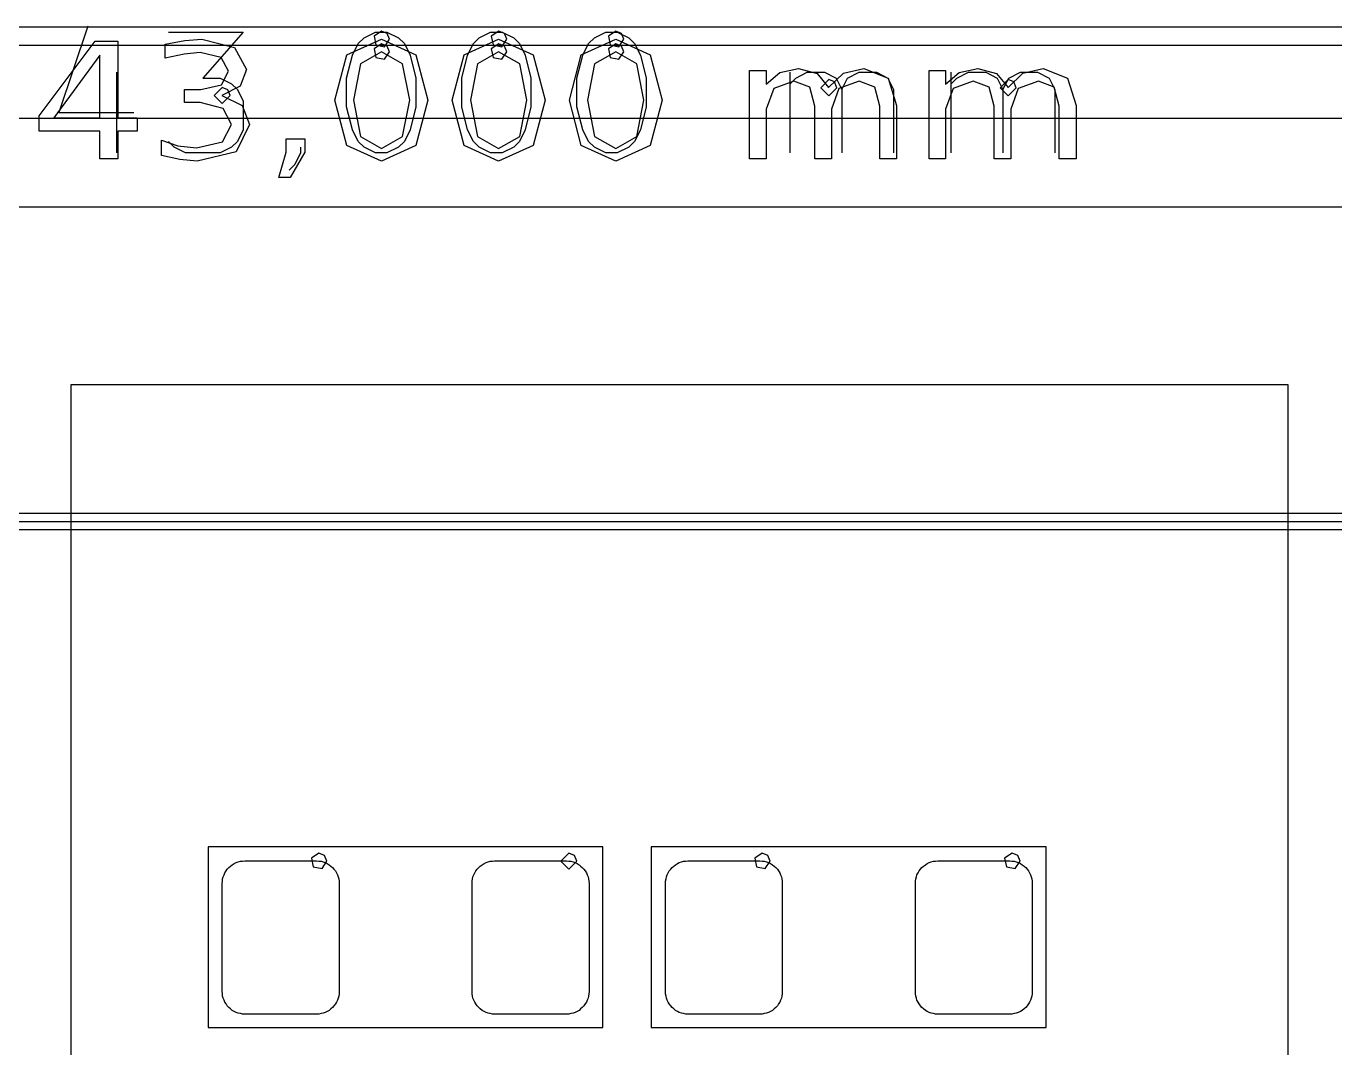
# Model space of a CAD drawing. Extents: x 114 to 258, y 8 to 198.
# Drawn here: x 179.14 to 195.38, y 181.38 to 194.05 of the extents above; entities that cross this region are included whole.
import ezdxf

# ---------------------------------------------------------------- set-up
doc = ezdxf.new("R2010")
doc.units = 0

msp = doc.modelspace()

# ---------------------------------------------------------------- linework, layer by layer
at = {"layer": 'Layer 1', "color": 7}
for points in [[(203.1492, 194.04056), (171.80814, 194.04056)], [(179.90566, 194.05326), (179.54752, 192.98138)], [(180.86832, 193.82974), (181.10962, 193.87546)], [(180.90642, 193.9796), (181.83352, 193.9796)], [(181.10962, 193.87546), (181.32044, 193.8907)], [(181.32044, 193.8907), (181.72684, 193.7891)], [(181.83352, 193.9796), (181.33314, 193.4081)], [(183.1213, 193.69766), (183.55056, 193.8907)], [(183.26354, 193.83736), (183.33466, 193.90848)], [(183.33466, 193.90848), (183.4769, 193.9796)], [(183.552084, 193.990624), (183.459696, 193.928892), (183.481373, 193.819913), (183.590352, 193.798236), (183.652084, 193.890624), (183.622795, 193.961335), (183.552084, 193.990624), (183.552084, 193.990624)], [(183.4769, 193.9796), (183.61914, 193.9796)], [(183.55056, 193.8907), (183.97728, 193.69766)], [(183.61914, 193.9796), (183.76138, 193.90848)], [(183.76138, 193.90848), (183.83504, 193.83736)], [(184.57672, 193.69766), (185.00344, 193.8907)], [(184.69102, 193.83736), (184.76214, 193.90848)], [(184.76214, 193.90848), (184.90438, 193.9796)], [(184.90438, 193.9796), (185.04916, 193.9796)], [(185.005472, 193.990624), (184.913084, 193.928892), (184.934761, 193.819913), (185.04374, 193.798236), (185.105472, 193.890624), (185.076183, 193.961335), (185.005472, 193.990624), (185.005472, 193.990624)], [(185.00344, 193.8907), (185.4327, 193.69766)], [(185.04916, 193.9796), (185.1914, 193.90848)], [(185.1914, 193.90848), (185.26252, 193.83736)], [(186.0296, 193.69766), (186.45886, 193.8907)], [(186.1185, 193.83736), (186.19216, 193.90848)], [(186.19216, 193.90848), (186.3344, 193.9796)], [(186.3344, 193.9796), (186.47664, 193.9796)], [(186.45886, 193.990624), (186.366472, 193.928892), (186.388149, 193.819913), (186.497128, 193.798236), (186.55886, 193.890624), (186.529571, 193.961335), (186.45886, 193.990624), (186.45886, 193.990624)], [(186.45886, 193.8907), (186.88558, 193.69766)], [(186.47664, 193.9796), (186.61888, 193.90848)], [(186.61888, 193.90848), (186.69, 193.83736)], [(178.7779, 193.81958), (196.17944, 193.81958)], [(179.30368, 192.94074), (179.9971, 193.8653)], [(179.9971, 193.8653), (180.27904, 193.8653)], [(180.27904, 193.8653), (180.27904, 192.91534)], [(180.86832, 193.65448), (180.86832, 193.82974)], [(181.30012, 193.7256), (181.102, 193.70782)], [(181.56174, 193.66464), (181.30012, 193.7256)], [(181.72684, 193.7891), (181.8767, 193.51478)], [(183.18988, 193.69512), (183.26354, 193.83736)], [(183.55056, 193.73576), (183.28894, 193.5859)], [(183.552084, 193.834388), (183.459696, 193.772657), (183.481373, 193.663678), (183.590352, 193.642), (183.652084, 193.734388), (183.622795, 193.805099), (183.552084, 193.834388), (183.552084, 193.834388)], [(183.81218, 193.5859), (183.55056, 193.73576)], [(183.83504, 193.83736), (183.90616, 193.69512)], [(184.6199, 193.69512), (184.69102, 193.83736)], [(185.00344, 193.73576), (184.74182, 193.5859)], [(185.005472, 193.834388), (184.913084, 193.772657), (184.934761, 193.663678), (185.04374, 193.642), (185.105472, 193.734388), (185.076183, 193.805099), (185.005472, 193.834388), (185.005472, 193.834388)], [(185.2676, 193.5859), (185.00344, 193.73576)], [(185.26252, 193.83736), (185.33364, 193.69512)], [(186.04738, 193.69512), (186.1185, 193.83736)], [(186.45886, 193.73576), (186.1947, 193.5859)], [(186.45886, 193.834388), (186.366472, 193.772657), (186.388149, 193.663678), (186.497128, 193.642), (186.55886, 193.734388), (186.529571, 193.805099), (186.45886, 193.834388), (186.45886, 193.834388)], [(186.72048, 193.5859), (186.45886, 193.73576)], [(186.69, 193.83736), (186.76366, 193.69512)], [(180.05552, 193.69258), (179.48656, 192.91534)], [(180.05552, 192.91534), (180.05552, 193.69258)], [(181.102, 193.70782), (180.86832, 193.65448)], [(181.65318, 193.49446), (181.56174, 193.66464)], [(182.97398, 193.13632), (183.1213, 193.69766)], [(183.11876, 193.4081), (183.18988, 193.69512)], [(183.28894, 193.5859), (183.20258, 193.13632)], [(183.90108, 193.13632), (183.81218, 193.5859)], [(183.90616, 193.69512), (183.97728, 193.4081)], [(183.97728, 193.69766), (184.12714, 193.13632)], [(184.4294, 193.13632), (184.57672, 193.69766)], [(184.54878, 193.4081), (184.6199, 193.69512)], [(184.74182, 193.5859), (184.65546, 193.13632)], [(185.35396, 193.13632), (185.2676, 193.5859)], [(185.33364, 193.69512), (185.40476, 193.4081)], [(185.4327, 193.69766), (185.58002, 193.13632)], [(185.88228, 193.13632), (186.0296, 193.69766)], [(185.97626, 193.4081), (186.04738, 193.69512)], [(186.1947, 193.5859), (186.10834, 193.13632)], [(186.80684, 193.13632), (186.72048, 193.5859)], [(186.76366, 193.69512), (186.83478, 193.4081)], [(186.88558, 193.69766), (187.0329, 193.13632)], [(180.26126, 193.48176), (180.26126, 192.481)], [(181.33314, 193.4081), (181.54904, 193.4081)], [(181.54904, 193.4081), (181.69128, 193.33698)], [(181.56428, 193.32428), (181.65318, 193.49446)], [(181.8767, 193.51478), (181.79796, 193.30904)], [(183.11876, 193.0525), (183.11876, 193.4081)], [(183.97728, 193.4081), (183.97728, 193.0525)], [(184.54878, 193.0525), (184.54878, 193.4081)], [(185.40476, 193.4081), (185.40476, 193.0525)], [(185.97626, 193.0525), (185.97626, 193.4081)], [(186.83478, 193.4081), (186.83478, 193.0525)], [(188.11748, 193.50208), (188.32576, 193.50208)], [(188.11748, 192.40734), (188.11748, 193.50208)], [(188.32576, 193.50208), (188.32576, 193.3319)], [(188.32576, 193.3319), (188.4934, 193.47922)], [(188.4934, 193.47922), (188.72708, 193.52748)], [(188.6204, 192.481), (188.6204, 193.48176)], [(188.6204, 193.33698), (188.69152, 193.4081)], [(188.69152, 193.4081), (188.83376, 193.48176)], [(188.72708, 193.52748), (188.95822, 193.46652)], [(188.83376, 193.48176), (189.04712, 193.48176)], [(188.95822, 193.46652), (189.09792, 193.29126)], [(189.10046, 193.390041), (189.00046, 193.290041), (189.10046, 193.190041), (189.20046, 193.290041), (189.171171, 193.360752), (189.10046, 193.390041), (189.10046, 193.390041)], [(189.04712, 193.48176), (189.1919, 193.4081)], [(189.09792, 193.29126), (189.28334, 193.46906)], [(189.1919, 193.4081), (189.26302, 193.26586)], [(189.26302, 193.26586), (189.33414, 193.4081)], [(189.28334, 193.46906), (189.5348, 193.52748)], [(189.33414, 193.4081), (189.47638, 193.48176)], [(189.47638, 193.48176), (189.69228, 193.48176)], [(189.5348, 193.52748), (189.83706, 193.4081)], [(189.69228, 193.48176), (189.83452, 193.4081)], [(189.83452, 193.4081), (189.90564, 193.26586)], [(189.83706, 193.4081), (189.9412, 193.06774)], [(190.34506, 193.50208), (190.5508, 193.50208)], [(190.34506, 192.40734), (190.34506, 193.50208)], [(190.5508, 193.50208), (190.5508, 193.3319)], [(190.5508, 193.3319), (190.71844, 193.47922)], [(190.61938, 192.481), (190.61938, 193.48176)], [(190.61938, 193.33698), (190.6905, 193.4081)], [(190.6905, 193.4081), (190.83274, 193.48176)], [(190.71844, 193.47922), (190.95212, 193.52748)], [(190.83274, 193.48176), (191.04864, 193.48176)], [(190.95212, 193.52748), (191.18326, 193.46652)], [(191.04864, 193.48176), (191.19088, 193.4081)], [(191.18326, 193.46652), (191.3255, 193.29126)], [(191.19088, 193.4081), (191.262, 193.26586)], [(191.325754, 193.390041), (191.225754, 193.290041), (191.325754, 193.190041), (191.425754, 193.290041), (191.396465, 193.360752), (191.325754, 193.390041), (191.325754, 193.390041)], [(191.262, 193.26586), (191.33312, 193.4081)], [(191.3255, 193.29126), (191.50838, 193.46906)], [(191.33312, 193.4081), (191.4779, 193.48176)], [(191.4779, 193.48176), (191.69126, 193.48176)], [(191.50838, 193.46906), (191.75984, 193.52748)], [(191.69126, 193.48176), (191.8335, 193.4081)], [(191.75984, 193.52748), (192.0621, 193.4081)], [(191.8335, 193.4081), (191.90462, 193.26586)], [(192.0621, 193.4081), (192.16878, 193.06774)], [(181.10708, 193.2684), (181.31028, 193.2684)], [(181.10708, 193.10584), (181.10708, 193.2684)], [(181.31028, 193.2684), (181.56428, 193.32428)], [(181.57317, 193.292378), (181.47317, 193.192378), (181.57317, 193.092378), (181.67317, 193.192378), (181.643881, 193.263089), (181.57317, 193.292378), (181.57317, 193.292378)], [(181.79796, 193.30904), (181.5719, 193.19474)], [(181.69128, 193.33698), (181.7624, 193.26586)], [(181.7624, 193.26586), (181.83352, 193.12362)], [(188.4172, 193.27856), (188.32576, 193.02456)], [(188.66866, 193.37254), (188.4172, 193.27856)], [(188.86424, 193.29634), (188.66866, 193.37254)], [(188.92774, 193.06266), (188.86424, 193.29634)], [(189.22746, 193.27856), (189.13348, 193.02456)], [(189.47892, 193.37254), (189.22746, 193.27856)], [(189.26302, 193.26586), (189.26302, 192.481)], [(189.67196, 193.29634), (189.47892, 193.37254)], [(189.73546, 193.06266), (189.67196, 193.29634)], [(189.90564, 193.26586), (189.90564, 192.481)], [(190.64224, 193.27856), (190.5508, 193.02456)], [(190.8937, 193.37254), (190.64224, 193.27856)], [(191.08928, 193.29634), (190.8937, 193.37254)], [(191.15278, 193.06266), (191.08928, 193.29634)], [(191.262, 193.26586), (191.262, 192.481)], [(191.4525, 193.27856), (191.35852, 193.02456)], [(191.70396, 193.37254), (191.4525, 193.27856)], [(191.897, 193.29634), (191.70396, 193.37254)], [(191.9605, 193.06266), (191.897, 193.29634)], [(191.90462, 193.26586), (191.90462, 192.481)], [(181.30012, 193.10584), (181.10708, 193.10584)], [(181.58714, 193.03218), (181.30012, 193.10584)], [(181.5719, 193.19474), (181.82336, 193.06774)], [(181.82336, 193.06774), (181.9148, 192.83152)], [(181.83352, 193.12362), (181.83352, 192.76548)], [(183.1213, 192.57244), (182.97398, 193.13632)], [(183.20258, 193.13632), (183.28894, 192.6842)], [(183.81218, 192.6842), (183.90108, 193.13632)], [(184.12714, 193.13632), (183.97728, 192.57244)], [(184.57672, 192.57244), (184.4294, 193.13632)], [(184.65546, 193.13632), (184.74182, 192.6842)], [(185.2676, 192.6842), (185.35396, 193.13632)], [(185.58002, 193.13632), (185.4327, 192.57244)], [(186.0296, 192.57244), (185.88228, 193.13632)], [(186.10834, 193.13632), (186.1947, 192.6842)], [(186.72048, 192.6842), (186.80684, 193.13632)], [(187.0329, 193.13632), (186.88558, 192.57244)], [(188.92774, 192.40734), (188.92774, 193.06266)], [(189.73546, 192.40734), (189.73546, 193.06266)], [(189.9412, 193.06774), (189.9412, 192.40734)], [(191.15278, 192.40734), (191.15278, 193.06266)], [(191.9605, 192.40734), (191.9605, 193.06266)], [(192.16878, 193.06774), (192.16878, 192.40734)], [(246.99976, 192.90772), (165.99916, 192.90772)], [(179.30368, 192.75024), (179.30368, 192.94074)], [(179.48656, 192.91534), (180.05552, 192.91534)], [(179.54752, 192.98138), (180.47716, 192.98138)], [(180.27904, 192.91534), (180.5178, 192.91534)], [(180.5178, 192.91534), (180.5178, 192.75024)], [(181.69128, 192.83152), (181.58714, 193.03218)], [(183.18988, 192.76548), (183.11876, 193.0525)], [(183.97728, 193.0525), (183.90616, 192.76548)], [(184.6199, 192.76548), (184.54878, 193.0525)], [(185.40476, 193.0525), (185.33364, 192.76548)], [(186.04738, 192.76548), (185.97626, 193.0525)], [(186.83478, 193.0525), (186.76366, 192.76548)], [(188.32576, 193.02456), (188.32576, 192.40734)], [(189.13348, 193.02456), (189.13348, 192.40734)], [(190.5508, 193.02456), (190.5508, 192.40734)], [(191.35852, 193.02456), (191.35852, 192.40734)], [(180.05552, 192.75024), (179.30368, 192.75024)], [(180.05552, 192.40734), (180.05552, 192.75024)], [(180.27904, 192.75024), (180.27904, 192.40734)], [(180.5178, 192.75024), (180.27904, 192.75024)], [(181.57952, 192.61816), (181.69128, 192.83152)], [(181.9148, 192.83152), (181.74716, 192.49624)], [(181.83352, 192.76548), (181.7624, 192.62324)], [(183.26354, 192.62324), (183.18988, 192.76548)], [(183.90616, 192.76548), (183.83504, 192.62324)], [(184.69102, 192.62324), (184.6199, 192.76548)], [(185.33364, 192.76548), (185.26252, 192.62324)], [(186.1185, 192.62324), (186.04738, 192.76548)], [(186.76366, 192.76548), (186.69, 192.62324)], [(180.82006, 192.64102), (181.02326, 192.5699)], [(180.82006, 192.45052), (180.82006, 192.64102)], [(180.97754, 192.55212), (180.90642, 192.62324)], [(181.25694, 192.5445), (181.57952, 192.61816)], [(181.7624, 192.62324), (181.69128, 192.55212)], [(182.36692, 192.48862), (182.36692, 192.65626)], [(182.36692, 192.65626), (182.6006, 192.65626)], [(182.6006, 192.65626), (182.6006, 192.48862)], [(183.33466, 192.55212), (183.26354, 192.62324)], [(183.28894, 192.6842), (183.55056, 192.53434)], [(183.55056, 192.53434), (183.81218, 192.6842)], [(183.83504, 192.62324), (183.76138, 192.55212)], [(184.76214, 192.55212), (184.69102, 192.62324)], [(184.74182, 192.6842), (185.00344, 192.53434)], [(185.00344, 192.53434), (185.2676, 192.6842)], [(185.26252, 192.62324), (185.1914, 192.55212)], [(186.19216, 192.55212), (186.1185, 192.62324)], [(186.1947, 192.6842), (186.45886, 192.53434)], [(186.45886, 192.53434), (186.72048, 192.6842)], [(186.69, 192.62324), (186.61888, 192.55212)], [(181.04866, 192.39718), (180.82006, 192.45052)], [(181.11978, 192.481), (180.97754, 192.55212)], [(181.02326, 192.5699), (181.25694, 192.5445)], [(181.54904, 192.481), (181.11978, 192.481)], [(181.74716, 192.49624), (181.26456, 192.3794)], [(181.69128, 192.55212), (181.54904, 192.481)], [(182.27548, 192.1762), (182.36692, 192.48862)], [(182.6006, 192.48862), (182.41772, 192.1762)], [(182.54726, 192.481), (182.47614, 192.33876)], [(182.54726, 192.55212), (182.54726, 192.481)], [(183.55056, 192.3794), (183.1213, 192.57244)], [(183.4769, 192.481), (183.33466, 192.55212)], [(183.61914, 192.481), (183.4769, 192.481)], [(183.97728, 192.57244), (183.55056, 192.3794)], [(183.76138, 192.55212), (183.61914, 192.481)], [(185.00344, 192.3794), (184.57672, 192.57244)], [(184.90438, 192.481), (184.76214, 192.55212)], [(185.04916, 192.481), (184.90438, 192.481)], [(185.4327, 192.57244), (185.00344, 192.3794)], [(185.1914, 192.55212), (185.04916, 192.481)], [(186.45886, 192.3794), (186.0296, 192.57244)], [(186.3344, 192.481), (186.19216, 192.55212)], [(186.47664, 192.481), (186.3344, 192.481)], [(186.88558, 192.57244), (186.45886, 192.3794)], [(186.61888, 192.55212), (186.47664, 192.481)], [(180.27904, 192.40734), (180.05552, 192.40734)], [(181.26456, 192.3794), (181.04866, 192.39718)], [(182.47614, 192.33876), (182.40502, 192.26764)], [(188.32576, 192.40734), (188.11748, 192.40734)], [(189.13348, 192.40734), (188.92774, 192.40734)], [(189.9412, 192.40734), (189.73546, 192.40734)], [(190.5508, 192.40734), (190.34506, 192.40734)], [(191.35852, 192.40734), (191.15278, 192.40734)], [(192.16878, 192.40734), (191.9605, 192.40734)], [(182.41772, 192.1762), (182.27548, 192.1762)], [(113.54816, 191.81044), (256.54762, 191.81044)], [(179.69992, 177.00732), (179.69992, 189.60826)], [(179.69992, 189.60826), (194.79768, 189.60826)], [(194.79768, 189.60826), (194.79768, 177.00732)], [(244.99824, 188.00806), (167.99814, 188.00806)], [(172.04944, 187.909), (202.88758, 187.909)], [(179.69992, 187.909), (194.79768, 187.909)], [(136.54786, 187.80994), (237.54842, 187.80994)], [(181.39918, 183.8704), (181.39918, 181.63012)], [(186.29884, 183.8704), (181.39918, 183.8704)], [(186.29884, 181.63012), (186.29884, 183.8704)], [(191.79794, 183.8704), (186.89828, 183.8704)], [(186.89828, 183.8704), (186.89828, 181.63012)], [(191.79794, 181.63012), (191.79794, 183.8704)], [(181.67604, 183.63418), (181.6989, 183.64942)], [(181.6989, 183.64942), (181.72176, 183.66466)], [(181.72176, 183.66466), (181.74716, 183.67736)], [(181.74716, 183.67736), (181.77256, 183.68498)], [(181.77256, 183.68498), (181.8005, 183.6926)], [(181.8005, 183.6926), (181.8259, 183.69514)], [(181.8259, 183.69514), (181.85384, 183.69768)], [(181.85384, 183.69768), (182.74538, 183.69768)], [(182.774844, 183.794886), (182.682456, 183.733154), (182.704133, 183.624175), (182.813112, 183.602498), (182.874844, 183.694886), (182.845555, 183.765597), (182.774844, 183.794886), (182.774844, 183.794886)], [(182.74538, 183.69768), (182.77332, 183.69514)], [(182.77332, 183.69514), (182.80126, 183.6926)], [(182.80126, 183.6926), (182.82666, 183.68498)], [(182.82666, 183.68498), (182.85206, 183.67736)], [(182.85206, 183.67736), (182.87746, 183.66466)], [(182.87746, 183.66466), (182.90032, 183.64942)], [(182.90032, 183.64942), (182.92318, 183.63418)], [(184.77738, 183.63418), (184.80024, 183.64942)], [(184.80024, 183.64942), (184.8231, 183.66466)], [(184.8231, 183.66466), (184.8485, 183.67736)], [(184.8485, 183.67736), (184.8739, 183.68498)], [(184.8739, 183.68498), (184.8993, 183.6926)], [(184.8993, 183.6926), (184.92724, 183.69514)], [(184.92724, 183.69514), (184.95518, 183.69768)], [(184.95518, 183.69768), (185.84672, 183.69768)], [(185.87466, 183.794886), (185.77466, 183.694886), (185.87466, 183.594886), (185.97466, 183.694886), (185.945371, 183.765597), (185.87466, 183.794886), (185.87466, 183.794886)], [(185.84672, 183.69768), (185.87466, 183.69514)], [(185.87466, 183.69514), (185.90006, 183.6926)], [(185.90006, 183.6926), (185.928, 183.68498)], [(185.928, 183.68498), (185.9534, 183.67736)], [(185.9534, 183.67736), (185.9788, 183.66466)], [(185.9788, 183.66466), (186.00166, 183.64942)], [(186.00166, 183.64942), (186.02198, 183.63418)], [(187.17768, 183.63418), (187.198, 183.64942)], [(187.198, 183.64942), (187.2234, 183.66466)], [(187.2234, 183.66466), (187.24626, 183.67736)], [(187.24626, 183.67736), (187.2742, 183.68498)], [(187.2742, 183.68498), (187.2996, 183.6926)], [(187.2996, 183.6926), (187.32754, 183.69514)], [(187.32754, 183.69514), (187.35294, 183.69768)], [(187.35294, 183.69768), (188.24702, 183.69768)], [(188.274706, 183.794886), (188.182318, 183.733154), (188.203995, 183.624175), (188.312974, 183.602498), (188.374706, 183.694886), (188.345417, 183.765597), (188.274706, 183.794886), (188.274706, 183.794886)], [(188.24702, 183.69768), (188.27242, 183.69514)], [(188.27242, 183.69514), (188.30036, 183.6926)], [(188.30036, 183.6926), (188.3283, 183.68498)], [(188.3283, 183.68498), (188.3537, 183.67736)], [(188.3537, 183.67736), (188.37656, 183.66466)], [(188.37656, 183.66466), (188.40196, 183.64942)], [(188.40196, 183.64942), (188.42228, 183.63418)], [(190.27648, 183.63418), (190.29934, 183.64942)], [(190.29934, 183.64942), (190.3222, 183.66466)], [(190.3222, 183.66466), (190.3476, 183.67736)], [(190.3476, 183.67736), (190.373, 183.68498)], [(190.373, 183.68498), (190.3984, 183.6926)], [(190.3984, 183.6926), (190.42634, 183.69514)], [(190.42634, 183.69514), (190.45428, 183.69768)], [(190.45428, 183.69768), (191.34582, 183.69768)], [(191.374776, 183.794886), (191.282388, 183.733154), (191.304065, 183.624175), (191.413044, 183.602498), (191.474776, 183.694886), (191.445487, 183.765597), (191.374776, 183.794886), (191.374776, 183.794886)], [(191.34582, 183.69768), (191.37376, 183.69514)], [(191.37376, 183.69514), (191.4017, 183.6926)], [(191.4017, 183.6926), (191.4271, 183.68498)], [(191.4271, 183.68498), (191.4525, 183.67736)], [(191.4525, 183.67736), (191.4779, 183.66466)], [(191.4779, 183.66466), (191.50076, 183.64942)], [(191.50076, 183.64942), (191.52362, 183.63418)], [(181.57952, 183.47416), (181.58714, 183.49956)], [(181.58714, 183.49956), (181.5973, 183.52496)], [(181.5973, 183.52496), (181.60746, 183.55036)], [(181.60746, 183.55036), (181.6227, 183.57322)], [(181.6227, 183.57322), (181.63794, 183.59608)], [(181.63794, 183.59608), (181.65572, 183.6164)], [(181.65572, 183.6164), (181.67604, 183.63418)], [(182.92318, 183.63418), (182.9435, 183.6164)], [(182.9435, 183.6164), (182.96128, 183.59608)], [(182.96128, 183.59608), (182.97906, 183.57322)], [(182.97906, 183.57322), (182.99176, 183.55036)], [(182.99176, 183.55036), (183.00446, 183.52496)], [(183.00446, 183.52496), (183.01208, 183.49956)], [(183.01208, 183.49956), (183.0197, 183.47416)], [(184.68086, 183.47416), (184.68594, 183.49956)], [(184.68594, 183.49956), (184.6961, 183.52496)], [(184.6961, 183.52496), (184.7088, 183.55036)], [(184.7088, 183.55036), (184.7215, 183.57322)], [(184.7215, 183.57322), (184.73928, 183.59608)], [(184.73928, 183.59608), (184.75706, 183.6164)], [(184.75706, 183.6164), (184.77738, 183.63418)], [(186.02198, 183.63418), (186.0423, 183.6164)], [(186.0423, 183.6164), (186.06262, 183.59608)], [(186.06262, 183.59608), (186.07786, 183.57322)], [(186.07786, 183.57322), (186.0931, 183.55036)], [(186.0931, 183.55036), (186.10326, 183.52496)], [(186.10326, 183.52496), (186.11342, 183.49956)], [(186.11342, 183.49956), (186.12104, 183.47416)], [(187.08116, 183.47416), (187.08624, 183.49956)], [(187.08624, 183.49956), (187.0964, 183.52496)], [(187.0964, 183.52496), (187.1091, 183.55036)], [(187.1091, 183.55036), (187.1218, 183.57322)], [(187.1218, 183.57322), (187.13958, 183.59608)], [(187.13958, 183.59608), (187.15736, 183.6164)], [(187.15736, 183.6164), (187.17768, 183.63418)], [(188.42228, 183.63418), (188.4426, 183.6164)], [(188.4426, 183.6164), (188.46292, 183.59608)], [(188.46292, 183.59608), (188.47816, 183.57322)], [(188.47816, 183.57322), (188.4934, 183.55036)], [(188.4934, 183.55036), (188.50356, 183.52496)], [(188.50356, 183.52496), (188.51372, 183.49956)], [(188.51372, 183.49956), (188.5188, 183.47416)], [(190.17996, 183.47416), (190.18758, 183.49956)], [(190.18758, 183.49956), (190.1952, 183.52496)], [(190.1952, 183.52496), (190.2079, 183.55036)], [(190.2079, 183.55036), (190.22314, 183.57322)], [(190.22314, 183.57322), (190.23838, 183.59608)], [(190.23838, 183.59608), (190.25616, 183.6164)], [(190.25616, 183.6164), (190.27648, 183.63418)], [(191.52362, 183.63418), (191.54394, 183.6164)], [(191.54394, 183.6164), (191.56172, 183.59608)], [(191.56172, 183.59608), (191.57696, 183.57322)], [(191.57696, 183.57322), (191.5922, 183.55036)], [(191.5922, 183.55036), (191.6049, 183.52496)], [(191.6049, 183.52496), (191.61252, 183.49956)], [(191.61252, 183.49956), (191.62014, 183.47416)], [(181.57444, 183.41828), (181.57698, 183.44622)], [(181.57444, 182.07716), (181.57444, 183.41828)], [(181.57698, 183.44622), (181.57952, 183.47416)], [(183.0197, 183.47416), (183.02478, 183.44622)], [(183.02478, 183.44622), (183.02478, 183.41828)], [(183.02478, 183.41828), (183.02478, 182.07716)], [(184.67578, 183.44622), (184.68086, 183.47416)], [(184.67578, 183.41828), (184.67578, 183.44622)], [(184.67578, 182.07716), (184.67578, 183.41828)], [(186.12104, 183.47416), (186.12358, 183.44622)], [(186.12358, 183.44622), (186.12612, 183.41828)], [(186.12612, 183.41828), (186.12612, 182.07716)], [(187.07608, 183.44622), (187.08116, 183.47416)], [(187.07608, 183.41828), (187.07608, 183.44622)], [(187.07608, 182.07716), (187.07608, 183.41828)], [(188.5188, 183.47416), (188.52388, 183.44622)], [(188.52388, 183.44622), (188.52388, 183.41828)], [(188.52388, 183.41828), (188.52388, 182.07716)], [(190.17488, 183.41828), (190.17742, 183.44622)], [(190.17488, 182.07716), (190.17488, 183.41828)], [(190.17742, 183.44622), (190.17996, 183.47416)], [(191.62014, 183.47416), (191.62268, 183.44622)], [(191.62268, 183.44622), (191.62522, 183.41828)], [(191.62522, 183.41828), (191.62522, 182.07716)], [(181.57698, 182.04922), (181.57444, 182.07716)], [(181.57952, 182.02128), (181.57698, 182.04922)], [(181.58714, 181.99588), (181.57952, 182.02128)], [(183.0197, 182.02128), (183.01208, 181.99588)], [(183.02478, 182.04922), (183.0197, 182.02128)], [(183.02478, 182.07716), (183.02478, 182.04922)], [(184.67578, 182.04922), (184.67578, 182.07716)], [(184.68086, 182.02128), (184.67578, 182.04922)], [(184.68594, 181.99588), (184.68086, 182.02128)], [(186.12104, 182.02128), (186.11342, 181.99588)], [(186.12358, 182.04922), (186.12104, 182.02128)], [(186.12612, 182.07716), (186.12358, 182.04922)], [(187.07608, 182.04922), (187.07608, 182.07716)], [(187.08116, 182.02128), (187.07608, 182.04922)], [(187.08624, 181.99588), (187.08116, 182.02128)], [(188.5188, 182.02128), (188.51372, 181.99588)], [(188.52388, 182.04922), (188.5188, 182.02128)], [(188.52388, 182.07716), (188.52388, 182.04922)], [(190.17742, 182.04922), (190.17488, 182.07716)], [(190.17996, 182.02128), (190.17742, 182.04922)], [(190.18758, 181.99588), (190.17996, 182.02128)], [(191.62014, 182.02128), (191.61252, 181.99588)], [(191.62268, 182.04922), (191.62014, 182.02128)], [(191.62522, 182.07716), (191.62268, 182.04922)], [(181.5973, 181.97048), (181.58714, 181.99588)], [(181.60746, 181.94508), (181.5973, 181.97048)], [(181.6227, 181.92222), (181.60746, 181.94508)], [(181.63794, 181.89936), (181.6227, 181.92222)], [(181.65572, 181.87904), (181.63794, 181.89936)], [(181.67604, 181.86126), (181.65572, 181.87904)], [(181.6989, 181.84348), (181.67604, 181.86126)], [(182.92318, 181.86126), (182.90032, 181.84348)], [(182.9435, 181.87904), (182.92318, 181.86126)], [(182.96128, 181.89936), (182.9435, 181.87904)], [(182.97906, 181.92222), (182.96128, 181.89936)], [(182.99176, 181.94508), (182.97906, 181.92222)], [(183.00446, 181.97048), (182.99176, 181.94508)], [(183.01208, 181.99588), (183.00446, 181.97048)], [(184.6961, 181.97048), (184.68594, 181.99588)], [(184.7088, 181.94508), (184.6961, 181.97048)], [(184.7215, 181.92222), (184.7088, 181.94508)], [(184.73928, 181.89936), (184.7215, 181.92222)], [(184.75706, 181.87904), (184.73928, 181.89936)], [(184.77738, 181.86126), (184.75706, 181.87904)], [(184.80024, 181.84348), (184.77738, 181.86126)], [(186.02198, 181.86126), (186.00166, 181.84348)], [(186.0423, 181.87904), (186.02198, 181.86126)], [(186.06262, 181.89936), (186.0423, 181.87904)], [(186.07786, 181.92222), (186.06262, 181.89936)], [(186.0931, 181.94508), (186.07786, 181.92222)], [(186.10326, 181.97048), (186.0931, 181.94508)], [(186.11342, 181.99588), (186.10326, 181.97048)], [(187.0964, 181.97048), (187.08624, 181.99588)], [(187.1091, 181.94508), (187.0964, 181.97048)], [(187.1218, 181.92222), (187.1091, 181.94508)], [(187.13958, 181.89936), (187.1218, 181.92222)], [(187.15736, 181.87904), (187.13958, 181.89936)], [(187.17768, 181.86126), (187.15736, 181.87904)], [(187.198, 181.84348), (187.17768, 181.86126)], [(188.42228, 181.86126), (188.40196, 181.84348)], [(188.4426, 181.87904), (188.42228, 181.86126)], [(188.46292, 181.89936), (188.4426, 181.87904)], [(188.47816, 181.92222), (188.46292, 181.89936)], [(188.4934, 181.94508), (188.47816, 181.92222)], [(188.50356, 181.97048), (188.4934, 181.94508)], [(188.51372, 181.99588), (188.50356, 181.97048)], [(190.1952, 181.97048), (190.18758, 181.99588)], [(190.2079, 181.94508), (190.1952, 181.97048)], [(190.22314, 181.92222), (190.2079, 181.94508)], [(190.23838, 181.89936), (190.22314, 181.92222)], [(190.25616, 181.87904), (190.23838, 181.89936)], [(190.27648, 181.86126), (190.25616, 181.87904)], [(190.29934, 181.84348), (190.27648, 181.86126)], [(191.52362, 181.86126), (191.50076, 181.84348)], [(191.54394, 181.87904), (191.52362, 181.86126)], [(191.56172, 181.89936), (191.54394, 181.87904)], [(191.57696, 181.92222), (191.56172, 181.89936)], [(191.5922, 181.94508), (191.57696, 181.92222)], [(191.6049, 181.97048), (191.5922, 181.94508)], [(191.61252, 181.99588), (191.6049, 181.97048)], [(181.72176, 181.83078), (181.6989, 181.84348)], [(181.74716, 181.81808), (181.72176, 181.83078)], [(181.77256, 181.81046), (181.74716, 181.81808)], [(181.8005, 181.80284), (181.77256, 181.81046)], [(181.8259, 181.79776), (181.8005, 181.80284)], [(181.85384, 181.79776), (181.8259, 181.79776)], [(182.74538, 181.79776), (181.85384, 181.79776)], [(182.77332, 181.79776), (182.74538, 181.79776)], [(182.80126, 181.80284), (182.77332, 181.79776)], [(182.82666, 181.81046), (182.80126, 181.80284)], [(182.85206, 181.81808), (182.82666, 181.81046)], [(182.87746, 181.83078), (182.85206, 181.81808)], [(182.90032, 181.84348), (182.87746, 181.83078)], [(184.8231, 181.83078), (184.80024, 181.84348)], [(184.8485, 181.81808), (184.8231, 181.83078)], [(184.8739, 181.81046), (184.8485, 181.81808)], [(184.8993, 181.80284), (184.8739, 181.81046)], [(184.92724, 181.79776), (184.8993, 181.80284)], [(184.95518, 181.79776), (184.92724, 181.79776)], [(185.84672, 181.79776), (184.95518, 181.79776)], [(185.87466, 181.79776), (185.84672, 181.79776)], [(185.90006, 181.80284), (185.87466, 181.79776)], [(185.928, 181.81046), (185.90006, 181.80284)], [(185.9534, 181.81808), (185.928, 181.81046)], [(185.9788, 181.83078), (185.9534, 181.81808)], [(186.00166, 181.84348), (185.9788, 181.83078)], [(187.2234, 181.83078), (187.198, 181.84348)], [(187.24626, 181.81808), (187.2234, 181.83078)], [(187.2742, 181.81046), (187.24626, 181.81808)], [(187.2996, 181.80284), (187.2742, 181.81046)], [(187.32754, 181.79776), (187.2996, 181.80284)], [(187.35294, 181.79776), (187.32754, 181.79776)], [(188.24702, 181.79776), (187.35294, 181.79776)], [(188.27242, 181.79776), (188.24702, 181.79776)], [(188.30036, 181.80284), (188.27242, 181.79776)], [(188.3283, 181.81046), (188.30036, 181.80284)], [(188.3537, 181.81808), (188.3283, 181.81046)], [(188.37656, 181.83078), (188.3537, 181.81808)], [(188.40196, 181.84348), (188.37656, 181.83078)], [(190.3222, 181.83078), (190.29934, 181.84348)], [(190.3476, 181.81808), (190.3222, 181.83078)], [(190.373, 181.81046), (190.3476, 181.81808)], [(190.3984, 181.80284), (190.373, 181.81046)], [(190.42634, 181.79776), (190.3984, 181.80284)], [(190.45428, 181.79776), (190.42634, 181.79776)], [(191.34582, 181.79776), (190.45428, 181.79776)], [(191.37376, 181.79776), (191.34582, 181.79776)], [(191.4017, 181.80284), (191.37376, 181.79776)], [(191.4271, 181.81046), (191.4017, 181.80284)], [(191.4525, 181.81808), (191.4271, 181.81046)], [(191.4779, 181.83078), (191.4525, 181.81808)], [(191.50076, 181.84348), (191.4779, 181.83078)], [(181.39918, 181.63012), (186.29884, 181.63012)], [(186.89828, 181.63012), (191.79794, 181.63012)]]:
    msp.add_lwpolyline(points, dxfattribs=at)

doc.saveas('drawing.dxf')
